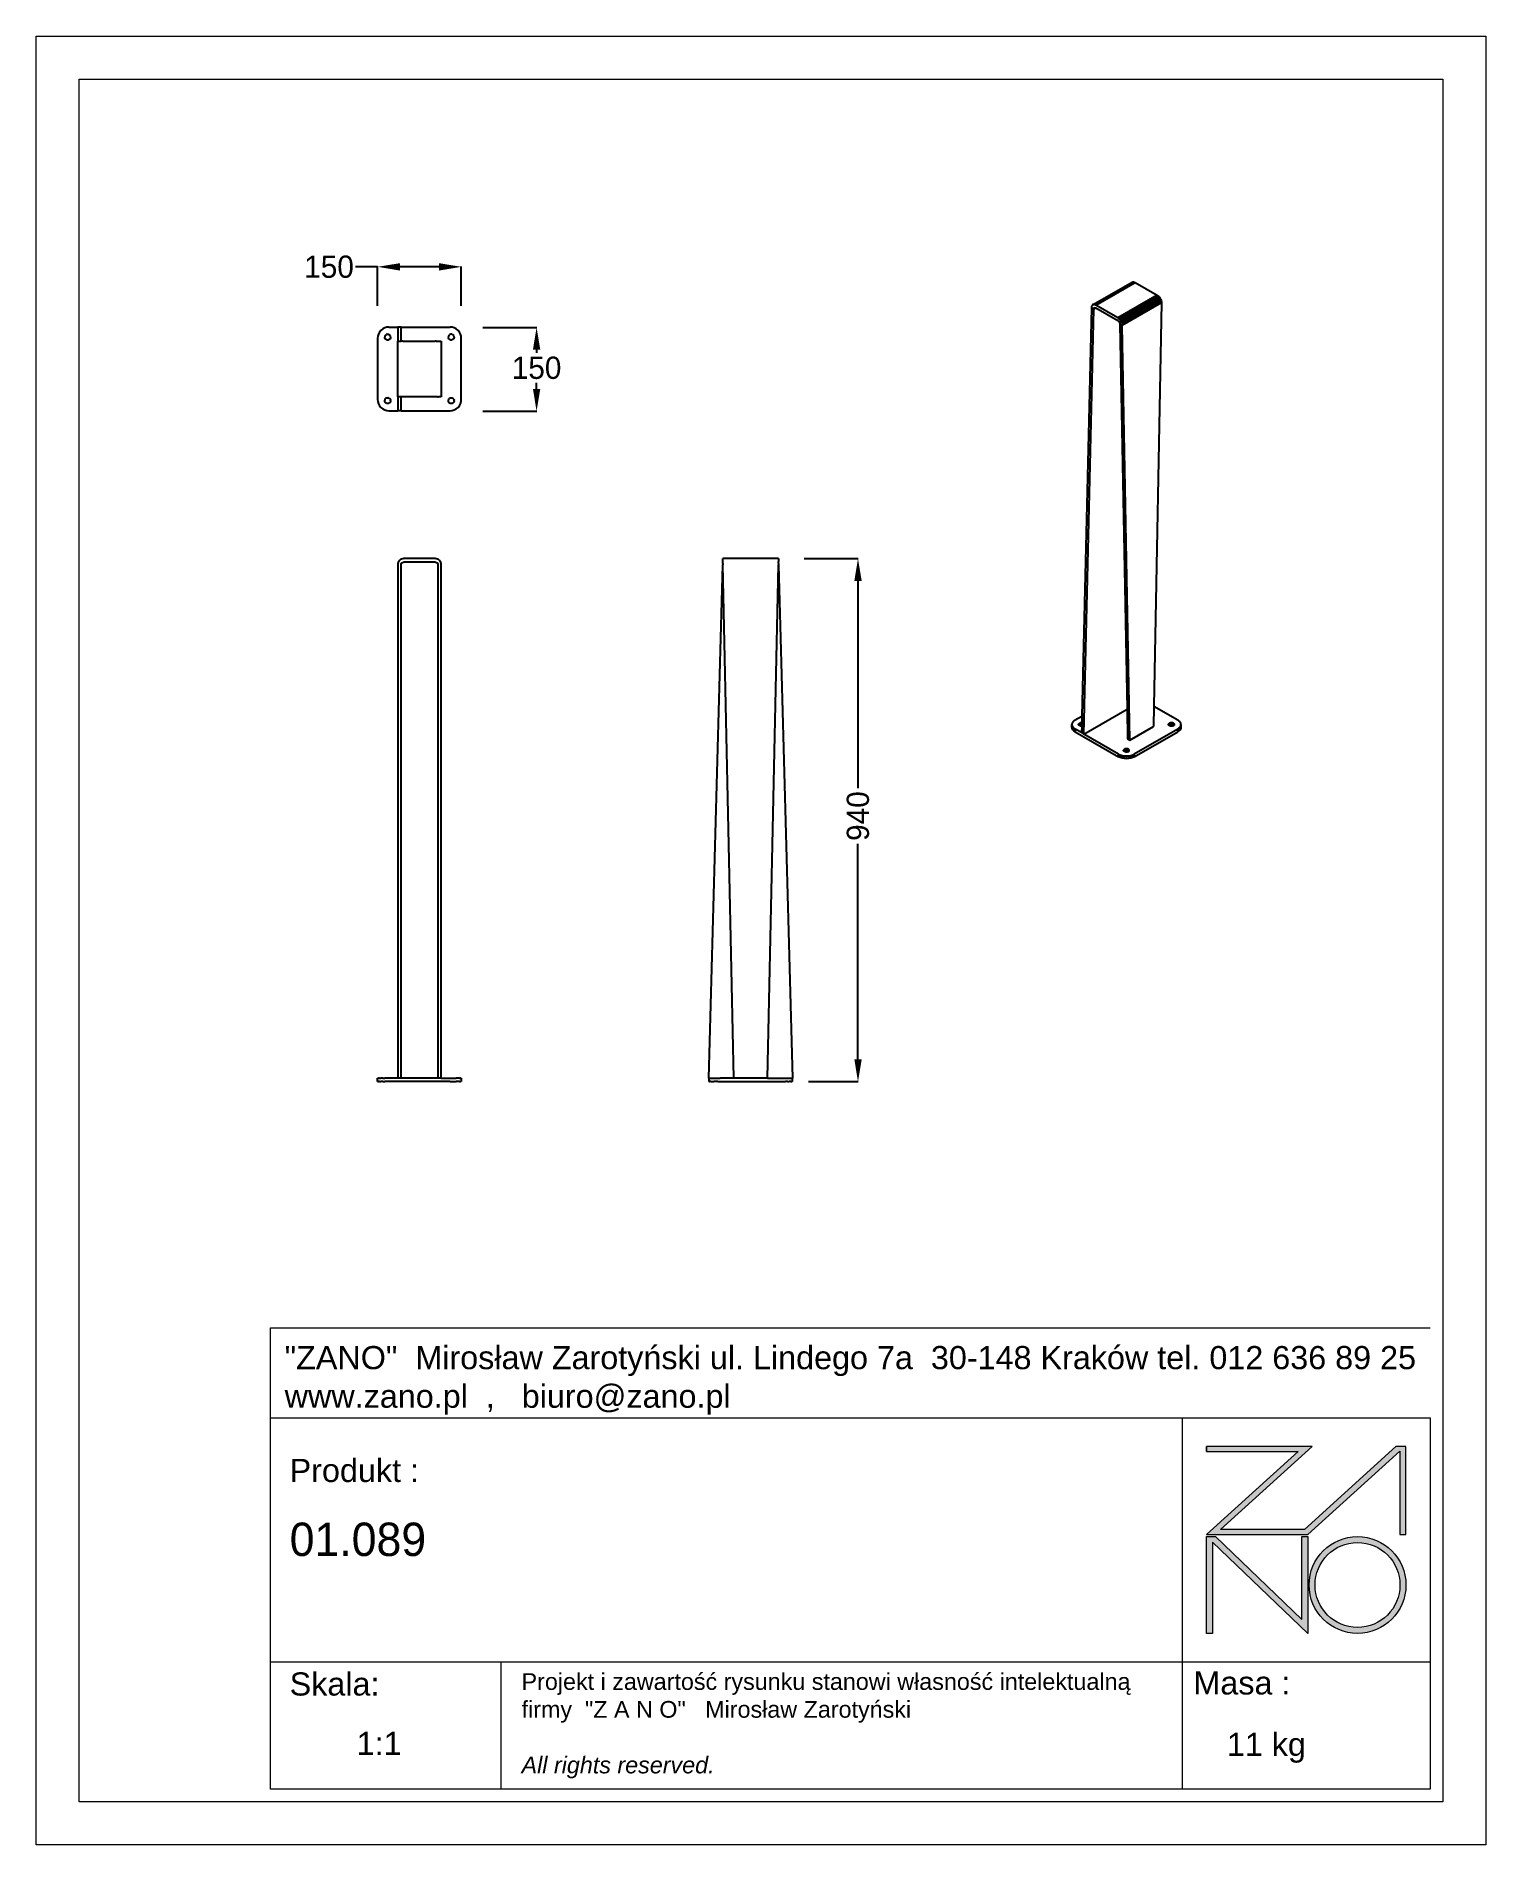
# Model space of a CAD drawing. Header units: millimetres. Extents: x 2144 to 4750, y 92 to 3343.
import ezdxf

# ---------------------------------------------------------------- set-up
doc = ezdxf.new("R2010")
doc.units = ezdxf.units.MM
doc.header["$PDSIZE"] = -1
doc.layers.add('DIMS', color=1, linetype='Continuous')
doc.layers.add('tabelka', color=155, linetype='Continuous')
doc.styles.get("Standard").update_dxf_attribs({"font": 'Gothic.ttf'})
doc.dimstyles.new('ISO-25', dxfattribs={"dimtxt": 2.5, "dimasz": 2.5, "dimexe": 1.25, "dimexo": 0.625, "dimtad": 1, "dimtxsty": 'Standard', "dimcen": 2.5, "dimadec": 0, "dimazin": 0, "dimtfac": 1, "dimtmove": 0, "dimatfit": 3, "dimfxl": 1, "dimarcsym": 0})

# ---------------------------------------------------------------- blocks, each defined once
blk = doc.blocks.new('zano')
at = {"layer": 'Defpoints', "lineweight": 5}
for points in [[(6270.2, 3716.2), (6270.2, 3707.4), (6434.8, 3707.4), (6270.2, 3558.4), (6452.4, 3558.4), (6617.9, 3708.2), (6617.9, 3558.4), (6628.6, 3558.4), (6628.6, 3716.2), (6610.7, 3716.2), (6446.1, 3567.2), (6295.4, 3567.2), (6459.9, 3716.2), (6270.2, 3716.2), (6270.2, 3707.4)], [(6270.2, 3554.4), (6286.2, 3554.4), (6441.7, 3405.6), (6441.7, 3554.4), (6452.4, 3554.4), (6452.4, 3380.5), (6281, 3544.6), (6281, 3380.5), (6270.2, 3380.5)]]:
    blk.add_hatch(color=251, dxfattribs=at).paths.add_polyline_path(points)
h = blk.add_hatch(color=251, dxfattribs=at)
h.paths.add_polyline_path([(6454.7, 3467.4, 1), (6628.6, 3467.4, 1)])
h.paths.add_polyline_path([(6617.9, 3467.4, -1), (6465.4, 3467.4, -1)], flags=16)
at = {"layer": 'Defpoints', "color": 251, "lineweight": 5}
blk.add_lwpolyline([(6434.8, 3707.4), (6270.2, 3558.4), (6452.4, 3558.4), (6617.9, 3708.2), (6617.9, 3558.4), (6628.6, 3558.4), (6628.6, 3716.2), (6610.7, 3716.2), (6446.1, 3567.2), (6295.4, 3567.2), (6459.9, 3716.2), (6270.2, 3716.2), (6270.2, 3707.4), (6432.1, 3707.4)], dxfattribs=at)
for points in [[(6270.2, 3716.2), (6270.2, 3707.4), (6434.8, 3707.4), (6270.2, 3558.4), (6452.4, 3558.4), (6617.9, 3708.2), (6617.9, 3558.4), (6628.6, 3558.4), (6628.6, 3716.2), (6610.7, 3716.2), (6446.1, 3567.2), (6295.4, 3567.2), (6459.9, 3716.2), (6270.2, 3716.2), (6270.2, 3707.4)], [(6270.2, 3554.4), (6286.2, 3554.4), (6441.7, 3405.6), (6441.7, 3554.4), (6452.4, 3554.4), (6452.4, 3380.5), (6281, 3544.6), (6281, 3380.5), (6270.2, 3380.5)]]:
    blk.add_lwpolyline(points, close=True, dxfattribs=at)
for radius in [87, 76.3]:
    blk.add_circle((6541.7, 3467.4), radius, dxfattribs=at)
blk = doc.blocks.new('TABELA')
at = {"layer": 'tabelka', "lineweight": 5}
for p, q in [((4587.4, 3929.4), (6672.4, 3929.4)), ((4587.4, 3767.6), (4587.4, 3929.4)), ((4587.4, 3929.4), (6672.4, 3929.4)), ((6226.5, 3767.6), (6226.5, 3329)), ((4587.4, 3329), (6672.4, 3329)), ((5001.6, 3329), (5001.6, 3100.4)), ((6226.5, 3329), (6226.5, 3100.4))]:
    blk.add_line(p, q, dxfattribs=at)
blk.add_lwpolyline([(4587.4, 3767.6), (6672.4, 3767.6), (6672.4, 3100.4), (4587.4, 3100.4)], close=True, dxfattribs=at)
blk.add_blockref('zano', (0, 0))
at = {"layer": 'tabelka', "lineweight": 5, "attachment_point": 1}
for s, insert, char_height, width in [('{\\fArial|b0|i0|c238|p34;"ZANO"  Mirosław Zarotyński ul. Lindego 7a  30-148 Kraków tel. 012 636 89 25\\Pwww.zano.pl  ,   biuro@zano.pl}', (4613, 3896.9), 41.595, 2040.38), ('{\\fArial|b0|i0|c238|p34;Produkt : }', (4622, 3694.1), 41.595, 265.273), ('{\\fCentury Gothic|b0|i0|c238|p34;01.089}', (4622, 3579.5), 60, 849.376), ('{\\fArial|b0|i0|c238|p34;Skala: }', (4622, 3310.3), 41.595, 191.675), ('{\\fArial|b0|i0|c238|p34;Masa :}', (6246.7, 3312.2), 41.595, 200.457), ('{\\fArial|b0|i0|c238|p34;1:1}', (4742.5, 3203.5), 41.595, 42.482), ('{\\fArial|b0|i0|c238|p34;11 kg}', (6306.7, 3201.8), 41.595, 290.547)]:
    blk.add_mtext(s, dxfattribs=dict(at, insert=insert, char_height=char_height, width=width))
at = {"layer": 'tabelka', "color": 1, "lineweight": 5, "insert": (5038.9, 3308.9), "char_height": 30, "width": 1186.12, "attachment_point": 1}
blk.add_mtext('{\\fArial|b0|i0|c0|p34;Projekt i zawartość rysunku stanowi własność intelektualną firmy \\fArial|b0|i0|c238|p34; "Z A N O"   Mirosław Zarotyński\\fArial|b0|i1|c238|p34;\\P\\PAll rights reserved.}', dxfattribs=at)
blk = doc.blocks.new('*D17')
at = {"layer": 'Defpoints', "color": 0, "transparency": 16777216}
for p in [(2908.4, 2928.1), (2758.1, 2857.8), (2908.4, 2857.8)]:
    blk.add_point(p, dxfattribs=at)
at = {"layer": 'DIMS', "color": 0, "lineweight": -2, "transparency": 16777216}
for p, q in [((2758.1, 2928.1), (2718.1, 2928.1)), ((2758.1, 2858.3), (2758.1, 2928.6)), ((2868.4, 2928.1), (2798.1, 2928.1)), ((2908.4, 2858.3), (2908.4, 2928.6))]:
    blk.add_line(p, q, dxfattribs=at)
at = {"layer": 'DIMS', "color": 0, "transparency": 16777216}
for points in [[(2798.1, 2934.7), (2798.1, 2921.4), (2758.1, 2928.1)], [(2868.4, 2934.7), (2868.4, 2921.4), (2908.4, 2928.1)]]:
    blk.add_solid(points, dxfattribs=at)
at = {"layer": 'DIMS', "color": 0, "transparency": 16777216, "insert": (2670.7, 2928.1), "char_height": 40, "attachment_point": 5}
blk.add_mtext('150', dxfattribs=at)
blk = doc.blocks.new('*D18')
at = {"layer": 'Defpoints', "color": 0, "transparency": 16777216}
for p in [(2946.8, 2819.1), (2946.8, 2668.8), (3043.8, 2668.8)]:
    blk.add_point(p, dxfattribs=at)
at = {"layer": 'DIMS', "color": 0, "lineweight": -2, "transparency": 16777216}
for p, q in [((2947.3, 2819.1), (3044.3, 2819.1)), ((3043.8, 2779.1), (3043.8, 2773.4)), ((3043.8, 2708.8), (3043.8, 2719.4)), ((2947.3, 2668.8), (3044.3, 2668.8))]:
    blk.add_line(p, q, dxfattribs=at)
at = {"layer": 'DIMS', "color": 0, "transparency": 16777216}
for points in [[(3037.2, 2779.1), (3050.5, 2779.1), (3043.8, 2819.1)], [(3037.2, 2708.8), (3050.5, 2708.8), (3043.8, 2668.8)]]:
    blk.add_solid(points, dxfattribs=at)
at = {"layer": 'DIMS', "color": 0, "transparency": 16777216, "insert": (3043.8, 2746.4), "char_height": 40, "attachment_point": 5}
blk.add_mtext('150', dxfattribs=at)
blk = doc.blocks.new('*D19')
at = {"layer": 'Defpoints', "color": 0, "transparency": 16777216}
for p in [(3524.6, 2403.6), (3531.9, 1463.6), (3621.6, 1463.6)]:
    blk.add_point(p, dxfattribs=at)
at = {"layer": 'DIMS', "color": 0, "lineweight": -2, "transparency": 16777216}
for p, q in [((3525.1, 2403.6), (3622.1, 2403.6)), ((3621.6, 2363.6), (3621.6, 1990.9)), ((3621.6, 1503.6), (3621.6, 1890.9)), ((3532.4, 1463.6), (3622.1, 1463.6))]:
    blk.add_line(p, q, dxfattribs=at)
at = {"layer": 'DIMS', "color": 0, "transparency": 16777216}
for points in [[(3615, 2363.6), (3628.3, 2363.6), (3621.6, 2403.6)], [(3615, 1503.6), (3628.3, 1503.6), (3621.6, 1463.6)]]:
    blk.add_solid(points, dxfattribs=at)
at = {"layer": 'DIMS', "color": 0, "transparency": 16777216, "insert": (3621.6, 1940.9), "char_height": 40, "attachment_point": 5, "rotation": 90}
blk.add_mtext('940', dxfattribs=at)

msp = doc.modelspace()

# ---------------------------------------------------------------- linework, layer by layer
for p, q in [((4043.4, 2859.7), (4114.2, 2900.6)), ((4044.6, 2860.2), (4115.5, 2901.1)), ((4046, 2860.2), (4116.9, 2901.1)), ((4047.5, 2859.9), (4118.3, 2900.8)), ((4048.9, 2859.2), (4119.8, 2900.1)), ((4114.2, 2900.6), (4115.5, 2901.1)), ((4115.5, 2901.1), (4116.9, 2901.1)), ((4116.9, 2901.1), (4118.3, 2900.8)), ((4118.3, 2900.8), (4119.8, 2900.1)), ((4119.8, 2900.1), (4159.4, 2877.2)), ((4159.4, 2877.2), (4088.6, 2836.3)), ((4160.9, 2876.2), (4090, 2835.3)), ((4162.3, 2874.9), (4091.4, 2834)), ((4163.7, 2873.3), (4092.8, 2832.3)), ((4164.9, 2871.4), (4094.1, 2830.5)), ((4166, 2869.3), (4095.1, 2828.4)), ((4166.7, 2867.3), (4095.8, 2826.4)), ((4167.1, 2865.4), (4096.2, 2824.5)), ((4167.2, 2863.7), (4096.4, 2822.8)), ((4167.2, 2863.7), (4153.7, 2138.3)), ((4159.4, 2877.2), (4160.9, 2876.2)), ((4160.9, 2876.2), (4162.3, 2874.9)), ((4162.3, 2874.9), (4163.7, 2873.3)), ((4163.7, 2873.3), (4164.9, 2871.4)), ((4164.9, 2871.4), (4166, 2869.3)), ((4166, 2869.3), (4166.7, 2867.3)), ((4166.7, 2867.3), (4167.1, 2865.4)), ((4167.1, 2865.4), (4167.2, 2863.7)), ((4041.1, 2854.7), (4024.1, 2120.7)), ((4027.6, 2088.4), (4045.3, 2852.2)), ((4041.2, 2856.2), (4041.1, 2854.7)), ((4045.3, 2852.2), (4041.1, 2854.7)), ((4041.6, 2857.7), (4041.2, 2856.2)), ((4042.4, 2858.9), (4041.6, 2857.7)), ((4043.4, 2859.7), (4042.4, 2858.9)), ((4044.6, 2860.2), (4043.4, 2859.7)), ((4046, 2860.2), (4044.6, 2860.2)), ((4048.9, 2854.3), (4045.3, 2852.2)), ((4045.3, 2852.2), (4045.4, 2852.9)), ((4048.2, 2854.6), (4045.4, 2852.9)), ((4045.4, 2852.9), (4045.6, 2853.6)), ((4047.6, 2854.7), (4045.6, 2853.6)), ((4045.6, 2853.6), (4045.9, 2854.1)), ((4047, 2854.7), (4045.9, 2854.1)), ((4045.9, 2854.1), (4046.4, 2854.5)), ((4047.5, 2859.9), (4046, 2860.2)), ((4046.4, 2854.5), (4047, 2854.7)), ((4047, 2854.7), (4047.6, 2854.7)), ((4048.9, 2859.2), (4047.5, 2859.9)), ((4047.6, 2854.7), (4048.2, 2854.6)), ((4048.2, 2854.6), (4048.9, 2854.3)), ((4088.6, 2836.3), (4048.9, 2859.2)), ((4048.9, 2854.3), (4088.6, 2831.4)), ((4090, 2835.3), (4088.6, 2836.3)), ((4088.6, 2831.4), (4089.2, 2830.9)), ((4089.2, 2830.9), (4089.9, 2830.3)), ((4089.9, 2830.3), (4090.5, 2829.6)), ((4091.4, 2834), (4090, 2835.3)), ((4090.5, 2829.6), (4091.1, 2828.7)), ((4091.1, 2828.7), (4091.5, 2827.8)), ((4092.8, 2832.3), (4091.4, 2834)), ((4094.1, 2830.5), (4092.8, 2832.3)), ((4095.1, 2828.4), (4094.1, 2830.5)), ((4095.8, 2826.4), (4095.1, 2828.4)), ((2758.4, 2803.4), (2758.1, 2799.7)), ((2758.1, 2799.7), (2758.1, 2689.5)), ((2759.5, 2807.1), (2758.4, 2803.4)), ((2761.4, 2810.7), (2759.5, 2807.1)), ((2764, 2813.9), (2761.4, 2810.7)), ((2767.2, 2816.5), (2764, 2813.9)), ((2770.8, 2818.4), (2767.2, 2816.5)), ((2774.5, 2819.4), (2770.8, 2818.4)), ((2771, 2802.7), (2770.9, 2801.7)), ((2771, 2800.8), (2770.9, 2801.7)), ((2771.3, 2803.7), (2771, 2802.7)), ((2771.3, 2799.8), (2771, 2800.8)), ((2771.7, 2804.6), (2771.3, 2803.7)), ((2771.7, 2798.9), (2771.3, 2799.8)), ((2771.7, 2804.6), (2772.4, 2805.5)), ((2772.4, 2798), (2771.7, 2798.9)), ((2772.4, 2805.5), (2773.3, 2806.1)), ((2773.3, 2797.3), (2772.4, 2798)), ((2773.3, 2806.1), (2774.2, 2806.6)), ((2774.2, 2796.8), (2773.3, 2797.3)), ((2775.2, 2806.9), (2774.2, 2806.6)), ((2775.2, 2796.6), (2774.2, 2796.8)), ((2778.1, 2819.8), (2774.5, 2819.4)), ((2775.2, 2806.9), (2776.1, 2807)), ((2776.1, 2796.5), (2775.2, 2796.6)), ((2777.1, 2806.9), (2776.1, 2807)), ((2777.1, 2796.6), (2776.1, 2796.5)), ((2777.1, 2806.9), (2778.1, 2806.6)), ((2778.1, 2796.8), (2777.1, 2796.6)), ((2778.1, 2819.8), (2794.2, 2819.8)), ((2779, 2806.1), (2778.1, 2806.6)), ((2779, 2797.3), (2778.1, 2796.8)), ((2779.9, 2805.5), (2779, 2806.1)), ((2779.9, 2798), (2779, 2797.3)), ((2780.5, 2804.6), (2779.9, 2805.5)), ((2780.5, 2798.9), (2779.9, 2798)), ((2781, 2803.7), (2780.5, 2804.6)), ((2781, 2799.8), (2780.5, 2798.9)), ((2781.3, 2802.7), (2781, 2803.7)), ((2781.3, 2800.8), (2781, 2799.8)), ((2781.4, 2801.7), (2781.3, 2802.7)), ((2781.4, 2801.7), (2781.3, 2800.8)), ((2794.2, 2819.8), (2794.2, 2794.7)), ((2800.2, 2819.8), (2794.2, 2819.8)), ((2800.2, 2794.7), (2800.2, 2819.8)), ((2800.2, 2819.8), (2888.4, 2819.8)), ((2885.2, 2802.7), (2885.1, 2801.7)), ((2885.2, 2800.8), (2885.1, 2801.7)), ((2885.5, 2803.7), (2885.2, 2802.7)), ((2885.5, 2799.8), (2885.2, 2800.8)), ((2886, 2804.6), (2885.5, 2803.7)), ((2886, 2798.9), (2885.5, 2799.8)), ((2886, 2804.6), (2886.7, 2805.5)), ((2886.7, 2798), (2886, 2798.9)), ((2886.7, 2805.5), (2887.5, 2806.1)), ((2887.5, 2797.3), (2886.7, 2798)), ((2888.4, 2806.6), (2887.5, 2806.1)), ((2888.4, 2796.8), (2887.5, 2797.3)), ((2892, 2819.4), (2888.4, 2819.8)), ((2889.4, 2806.9), (2888.4, 2806.6)), ((2889.4, 2796.6), (2888.4, 2796.8)), ((2890.4, 2807), (2889.4, 2806.9)), ((2890.4, 2796.5), (2889.4, 2796.6)), ((2891.3, 2806.9), (2890.4, 2807)), ((2891.3, 2796.6), (2890.4, 2796.5)), ((2891.3, 2806.9), (2892.3, 2806.6)), ((2892.3, 2796.8), (2891.3, 2796.6)), ((2895.8, 2818.4), (2892, 2819.4)), ((2893.3, 2806.1), (2892.3, 2806.6)), ((2893.3, 2797.3), (2892.3, 2796.8)), ((2894.1, 2805.5), (2893.3, 2806.1)), ((2894.1, 2798), (2893.3, 2797.3)), ((2894.8, 2804.6), (2894.1, 2805.5)), ((2894.8, 2798.9), (2894.1, 2798)), ((2895.3, 2803.7), (2894.8, 2804.6)), ((2895.3, 2799.8), (2894.8, 2798.9)), ((2895.6, 2802.7), (2895.3, 2803.7)), ((2895.6, 2800.8), (2895.3, 2799.8)), ((2895.6, 2801.7), (2895.6, 2802.7)), ((2895.6, 2801.7), (2895.6, 2800.8)), ((2899.3, 2816.5), (2895.8, 2818.4)), ((2902.6, 2813.9), (2899.3, 2816.5)), ((2905.2, 2810.7), (2902.6, 2813.9)), ((2907, 2807.1), (2905.2, 2810.7)), ((2908.1, 2803.4), (2907, 2807.1)), ((2908.4, 2799.7), (2908.1, 2803.4)), ((2908.4, 2689.5), (2908.4, 2799.7)), ((4091.5, 2827.8), (4091.9, 2826.9)), ((4091.9, 2826.9), (4092.1, 2826)), ((4092.1, 2826), (4092.1, 2825.2)), ((4096.4, 2822.8), (4092.1, 2825.2)), ((4092.1, 2825.2), (4105.3, 2133.2)), ((4096.2, 2824.5), (4095.8, 2826.4)), ((4096.4, 2822.8), (4096.2, 2824.5)), ((4110.5, 2077.4), (4096.4, 2822.8)), ((2794.2, 2794.7), (2794.4, 2794.7)), ((2794.2, 2694.5), (2794.2, 2794.7)), ((2794.4, 2794.7), (2795, 2794.7)), ((2795, 2794.7), (2796, 2794.7)), ((2796, 2794.7), (2797.4, 2794.7)), ((2797.4, 2794.7), (2799.2, 2794.7)), ((2799.2, 2794.7), (2800.2, 2794.7)), ((2801.1, 2794.7), (2800.2, 2794.7)), ((2803.2, 2794.7), (2801.1, 2794.7)), ((2803.2, 2794.7), (2805.2, 2794.7)), ((2805.2, 2794.7), (2861.3, 2794.7)), ((2863.3, 2794.7), (2861.3, 2794.7)), ((2863.3, 2794.7), (2865.4, 2794.7)), ((2865.4, 2794.7), (2867.4, 2794.7)), ((2867.4, 2794.7), (2869.1, 2794.7)), ((2869.1, 2794.7), (2870.6, 2794.7)), ((2870.6, 2794.7), (2871.6, 2794.7)), ((2871.6, 2794.7), (2872.2, 2794.7)), ((2872.2, 2794.7), (2872.3, 2794.7)), ((2872.3, 2794.7), (2872.3, 2694.5)), ((2758.1, 2689.5), (2758.4, 2685.8)), ((2758.4, 2685.8), (2759.5, 2682.1)), ((2759.5, 2682.1), (2761.4, 2678.5)), ((2761.4, 2678.5), (2764, 2675.3)), ((2764, 2675.3), (2767.2, 2672.7)), ((2767.2, 2672.7), (2770.8, 2670.9)), ((2770.8, 2670.9), (2774.5, 2669.8)), ((2770.9, 2687.5), (2771, 2688.4)), ((2771, 2686.5), (2770.9, 2687.5)), ((2771.3, 2689.4), (2771, 2688.4)), ((2771.3, 2685.6), (2771, 2686.5)), ((2771.3, 2689.4), (2771.7, 2690.4)), ((2771.7, 2684.6), (2771.3, 2685.6)), ((2771.7, 2690.4), (2772.4, 2691.2)), ((2772.4, 2683.8), (2771.7, 2684.6)), ((2773.3, 2691.9), (2772.4, 2691.2)), ((2773.3, 2683.1), (2772.4, 2683.8)), ((2774.2, 2692.4), (2773.3, 2691.9)), ((2774.2, 2682.6), (2773.3, 2683.1)), ((2774.2, 2692.4), (2775.2, 2692.7)), ((2775.2, 2682.3), (2774.2, 2682.6)), ((2774.5, 2669.8), (2778.1, 2669.5)), ((2775.2, 2692.7), (2776.1, 2692.8)), ((2776.1, 2682.2), (2775.2, 2682.3)), ((2777.1, 2692.7), (2776.1, 2692.8)), ((2777.1, 2682.3), (2776.1, 2682.2)), ((2777.1, 2692.7), (2778.1, 2692.4)), ((2778.1, 2682.6), (2777.1, 2682.3)), ((2778.1, 2692.4), (2779, 2691.9)), ((2779, 2683.1), (2778.1, 2682.6)), ((2778.1, 2669.5), (2794.2, 2669.5)), ((2779, 2691.9), (2779.9, 2691.2)), ((2779.9, 2683.8), (2779, 2683.1)), ((2779.9, 2691.2), (2780.5, 2690.4)), ((2780.5, 2684.6), (2779.9, 2683.8)), ((2780.5, 2690.4), (2781, 2689.4)), ((2781, 2685.6), (2780.5, 2684.6)), ((2781, 2689.4), (2781.3, 2688.4)), ((2781.3, 2686.5), (2781, 2685.6)), ((2781.4, 2687.5), (2781.3, 2688.4)), ((2781.4, 2687.5), (2781.3, 2686.5)), ((2794.4, 2694.5), (2794.2, 2694.5)), ((2794.2, 2694.5), (2794.2, 2669.5)), ((2800.2, 2669.5), (2794.2, 2669.5)), ((2795, 2694.5), (2794.4, 2694.5)), ((2796, 2694.5), (2795, 2694.5)), ((2797.4, 2694.5), (2796, 2694.5)), ((2799.2, 2694.5), (2797.4, 2694.5)), ((2800.2, 2694.5), (2799.2, 2694.5)), ((2800.2, 2669.5), (2800.2, 2694.5)), ((2801.1, 2694.5), (2800.2, 2694.5)), ((2800.2, 2669.5), (2888.4, 2669.5)), ((2803.2, 2694.5), (2801.1, 2694.5)), ((2805.2, 2694.5), (2803.2, 2694.5)), ((2861.3, 2694.5), (2805.2, 2694.5)), ((2863.3, 2694.5), (2861.3, 2694.5)), ((2865.4, 2694.5), (2863.3, 2694.5)), ((2865.4, 2694.5), (2867.4, 2694.5)), ((2869.1, 2694.5), (2867.4, 2694.5)), ((2870.6, 2694.5), (2869.1, 2694.5)), ((2871.6, 2694.5), (2870.6, 2694.5)), ((2872.2, 2694.5), (2871.6, 2694.5)), ((2872.3, 2694.5), (2872.2, 2694.5)), ((2885.1, 2687.5), (2885.2, 2688.4)), ((2885.2, 2686.5), (2885.1, 2687.5)), ((2885.5, 2689.4), (2885.2, 2688.4)), ((2885.5, 2685.6), (2885.2, 2686.5)), ((2885.5, 2689.4), (2886, 2690.4)), ((2886, 2684.6), (2885.5, 2685.6)), ((2886, 2690.4), (2886.7, 2691.2)), ((2886.7, 2683.8), (2886, 2684.6)), ((2887.5, 2691.9), (2886.7, 2691.2)), ((2887.5, 2683.1), (2886.7, 2683.8)), ((2887.5, 2691.9), (2888.4, 2692.4)), ((2888.4, 2682.6), (2887.5, 2683.1)), ((2888.4, 2692.4), (2889.4, 2692.7)), ((2889.4, 2682.3), (2888.4, 2682.6)), ((2888.4, 2669.5), (2892, 2669.8)), ((2889.4, 2692.7), (2890.4, 2692.8)), ((2890.4, 2682.2), (2889.4, 2682.3)), ((2890.4, 2692.8), (2891.3, 2692.7)), ((2891.3, 2682.3), (2890.4, 2682.2)), ((2891.3, 2692.7), (2892.3, 2692.4)), ((2892.3, 2682.6), (2891.3, 2682.3)), ((2892, 2669.8), (2895.8, 2670.9)), ((2892.3, 2692.4), (2893.3, 2691.9)), ((2893.3, 2683.1), (2892.3, 2682.6)), ((2893.3, 2691.9), (2894.1, 2691.2)), ((2894.1, 2683.8), (2893.3, 2683.1)), ((2894.8, 2690.4), (2894.1, 2691.2)), ((2894.8, 2684.6), (2894.1, 2683.8)), ((2894.8, 2690.4), (2895.3, 2689.4)), ((2895.3, 2685.6), (2894.8, 2684.6)), ((2895.3, 2689.4), (2895.6, 2688.4)), ((2895.6, 2686.5), (2895.3, 2685.6)), ((2895.6, 2687.5), (2895.6, 2688.4)), ((2895.6, 2687.5), (2895.6, 2686.5)), ((2895.8, 2670.9), (2899.3, 2672.7)), ((2899.3, 2672.7), (2902.6, 2675.3)), ((2902.6, 2675.3), (2905.2, 2678.5)), ((2905.2, 2678.5), (2907, 2682.1)), ((2907, 2682.1), (2908.1, 2685.8)), ((2908.1, 2685.8), (2908.4, 2689.5)), ((2794.4, 2394.6), (2794.2, 2392.6)), ((2794.2, 2392.6), (2794.2, 1469.6)), ((2795, 2396.7), (2794.4, 2394.6)), ((2796, 2398.6), (2795, 2396.7)), ((2797.4, 2400.4), (2796, 2398.6)), ((2799.2, 2401.8), (2797.4, 2400.4)), ((2801.1, 2402.9), (2799.2, 2401.8)), ((2800.2, 2392.6), (2800.3, 2393.5)), ((2800.2, 1469.6), (2800.2, 2392.6)), ((2800.3, 2393.5), (2800.5, 2394.5)), ((2800.5, 2394.5), (2801, 2395.4)), ((2801, 2395.4), (2801.7, 2396.2)), ((2803.2, 2403.5), (2801.1, 2402.9)), ((2801.7, 2396.2), (2802.5, 2396.8)), ((2802.5, 2396.8), (2803.4, 2397.3)), ((2805.2, 2403.6), (2803.2, 2403.5)), ((2803.4, 2397.3), (2804.3, 2397.5)), ((2804.3, 2397.5), (2805.2, 2397.6)), ((2861.3, 2403.6), (2805.2, 2403.6)), ((2805.2, 2397.6), (2861.3, 2397.6)), ((2863.3, 2403.5), (2861.3, 2403.6)), ((2861.3, 2397.6), (2862.2, 2397.5)), ((2862.2, 2397.5), (2863.2, 2397.3)), ((2863.2, 2397.3), (2864.1, 2396.8)), ((2865.4, 2402.9), (2863.3, 2403.5)), ((2864.1, 2396.8), (2864.9, 2396.2)), ((2864.9, 2396.2), (2865.5, 2395.4)), ((2867.4, 2401.8), (2865.4, 2402.9)), ((2865.5, 2395.4), (2866, 2394.5)), ((2866, 2394.5), (2866.3, 2393.5)), ((2866.3, 2393.5), (2866.3, 2392.6)), ((2866.3, 2392.6), (2866.3, 1469.6)), ((2869.1, 2400.4), (2867.4, 2401.8)), ((2870.6, 2398.6), (2869.1, 2400.4)), ((2871.6, 2396.7), (2870.6, 2398.6)), ((2872.2, 2394.6), (2871.6, 2396.7)), ((2872.3, 2392.6), (2872.2, 2394.6)), ((2872.3, 1469.6), (2872.3, 2392.6)), ((3353.5, 1469.6), (3378.6, 2392.6)), ((3478.8, 2403.6), (3378.6, 2403.6)), ((3378.6, 2403.5), (3378.6, 2403.6)), ((3378.6, 2402.9), (3378.6, 2403.5)), ((3378.6, 2401.8), (3378.6, 2402.9)), ((3378.6, 2400.4), (3378.6, 2401.8)), ((3378.6, 2398.6), (3378.6, 2400.4)), ((3378.6, 2396.7), (3378.6, 2398.6)), ((3378.6, 2394.6), (3378.6, 2396.7)), ((3378.6, 2394.6), (3378.6, 2392.6)), ((3398.6, 1469.6), (3378.6, 2392.6)), ((3458.7, 1469.6), (3478.8, 2392.6)), ((3478.8, 2403.6), (3478.8, 2403.5)), ((3478.8, 2403.5), (3478.8, 2402.9)), ((3478.8, 2402.9), (3478.8, 2401.8)), ((3478.8, 2401.8), (3478.8, 2400.4)), ((3478.8, 2400.4), (3478.8, 2398.6)), ((3478.8, 2396.7), (3478.8, 2398.6)), ((3478.8, 2394.6), (3478.8, 2396.7)), ((3478.8, 2394.6), (3478.8, 2392.6)), ((3478.8, 2392.6), (3503.8, 1469.6)), ((4012, 2113.8), (4009.7, 2112.1)), ((4012, 2113.8), (4024.1, 2120.7)), ((4024.1, 2120.7), (4023.8, 2108.6)), ((4027.6, 2088.4), (4105.3, 2133.2)), ((4105.3, 2133.2), (4106.3, 2079.8)), ((4153.7, 2138.3), (4153.1, 2101.9)), ((4153.7, 2138.3), (4196.3, 2113.8)), ((4198.6, 2112.1), (4196.3, 2113.8)), ((4006.6, 2108), (4006.2, 2105.6)), ((4006.2, 2105.6), (4006.6, 2103.2)), ((4006.2, 2100.7), (4006.2, 2105.6)), ((4006.6, 2098.3), (4006.2, 2100.7)), ((4007.8, 2110.2), (4006.6, 2108)), ((4006.6, 2103.2), (4007.8, 2101)), ((4006.6, 2098.3), (4006.6, 2103.2)), ((4007.8, 2096.1), (4006.6, 2098.3)), ((4009.7, 2112.1), (4007.8, 2110.2)), ((4007.8, 2101), (4009.7, 2099)), ((4007.8, 2096.1), (4007.8, 2101)), ((4009.7, 2094.1), (4007.8, 2096.1)), ((4009.7, 2099), (4012, 2097.4)), ((4009.7, 2094.1), (4009.7, 2099)), ((4012, 2092.5), (4009.7, 2094.1)), ((4012, 2097.4), (4012, 2092.5)), ((4023.4, 2090.9), (4012, 2097.4)), ((4012, 2092.5), (4090, 2047.5)), ((4018.1, 2105.6), (4018.2, 2106.2)), ((4018.2, 2105), (4018.1, 2105.6)), ((4018.2, 2106.2), (4018.6, 2106.8)), ((4018.2, 2105), (4018.2, 2106.2)), ((4018.6, 2104.4), (4018.2, 2105)), ((4018.6, 2106.8), (4019, 2107.3)), ((4018.6, 2104.4), (4018.6, 2106.8)), ((4019, 2103.9), (4018.6, 2104.4)), ((4019, 2107.3), (4019.7, 2107.7)), ((4019, 2103.9), (4019, 2107.3)), ((4019.7, 2103.4), (4019, 2103.9)), ((4020.4, 2108.1), (4019.7, 2107.7)), ((4019.7, 2107.7), (4019.7, 2103.4)), ((4020.3, 2103.1), (4019.7, 2103.4)), ((4020.3, 2103.1), (4020.4, 2103.2)), ((4020.4, 2103.1), (4020.3, 2103.1)), ((4021.3, 2108.4), (4020.4, 2108.1)), ((4020.4, 2103.2), (4020.4, 2108.1)), ((4020.4, 2103.2), (4021.3, 2103.5)), ((4021.3, 2102.8), (4020.4, 2103.1)), ((4022.3, 2108.6), (4021.3, 2108.4)), ((4021.3, 2103.5), (4021.3, 2108.4)), ((4021.3, 2103.5), (4022.3, 2103.7)), ((4022.3, 2102.6), (4021.3, 2102.8)), ((4022.3, 2103.7), (4022.3, 2108.6)), ((4023.4, 2108.6), (4022.3, 2108.6)), ((4022.3, 2103.7), (4023.4, 2103.7)), ((4023.4, 2102.5), (4022.3, 2102.6)), ((4023.4, 2103.7), (4023.4, 2108.6)), ((4023.8, 2108.6), (4023.4, 2108.6)), ((4023.4, 2103.7), (4023.7, 2103.7)), ((4023.7, 2102.6), (4023.4, 2102.5)), ((4023.7, 2102.6), (4023.4, 2090.9)), ((4023.4, 2090.9), (4027.6, 2088.4)), ((4023.8, 2108.6), (4023.7, 2103.7)), ((4023.7, 2103.7), (4023.7, 2102.6)), ((4090, 2052.4), (4027.6, 2088.4)), ((4110.5, 2077.4), (4153.1, 2101.9)), ((4196.3, 2097.4), (4118.3, 2052.4)), ((4118.3, 2047.5), (4196.3, 2092.5)), ((4179.7, 2105.6), (4179.8, 2106.2)), ((4179.8, 2105), (4179.7, 2105.6)), ((4179.8, 2106.2), (4180.1, 2106.8)), ((4179.8, 2105), (4179.8, 2106.2)), ((4180.1, 2104.4), (4179.8, 2105)), ((4180.1, 2106.8), (4180.6, 2107.3)), ((4180.1, 2104.4), (4180.1, 2106.8)), ((4180.6, 2103.9), (4180.1, 2104.4)), ((4180.6, 2107.3), (4181.2, 2107.7)), ((4180.6, 2103.9), (4180.6, 2107.3)), ((4181.2, 2103.4), (4180.6, 2103.9)), ((4182, 2108.1), (4181.2, 2107.7)), ((4181.2, 2107.7), (4181.2, 2103.4)), ((4181.9, 2103.1), (4181.2, 2103.4)), ((4181.9, 2103.1), (4182, 2103.2)), ((4182, 2103.1), (4181.9, 2103.1)), ((4182.9, 2108.4), (4182, 2108.1)), ((4182, 2103.2), (4182, 2108.1)), ((4182, 2103.2), (4182.9, 2103.5)), ((4182.9, 2102.8), (4182, 2103.1)), ((4183.9, 2108.6), (4182.9, 2108.4)), ((4182.9, 2103.5), (4182.9, 2108.4)), ((4182.9, 2103.5), (4183.9, 2103.7)), ((4183.9, 2102.6), (4182.9, 2102.8)), ((4183.9, 2108.6), (4183.9, 2103.7)), ((4184.9, 2108.6), (4183.9, 2108.6)), ((4183.9, 2103.7), (4184.9, 2103.7)), ((4184.9, 2102.5), (4183.9, 2102.6)), ((4184.9, 2108.6), (4184.9, 2103.7)), ((4186, 2108.6), (4184.9, 2108.6)), ((4184.9, 2103.7), (4186, 2103.7)), ((4186, 2102.6), (4184.9, 2102.5)), ((4187, 2108.4), (4186, 2108.6)), ((4186, 2108.6), (4186, 2103.7)), ((4186, 2103.7), (4187, 2103.5)), ((4187, 2102.8), (4186, 2102.6)), ((4187.9, 2108.1), (4187, 2108.4)), ((4187, 2108.4), (4187, 2103.5)), ((4187, 2103.5), (4187.9, 2103.2)), ((4187.9, 2103.1), (4187, 2102.8)), ((4188.7, 2107.7), (4187.9, 2108.1)), ((4187.9, 2108.1), (4187.9, 2103.2)), ((4187.9, 2103.2), (4188, 2103.1)), ((4188, 2103.1), (4187.9, 2103.1)), ((4188.7, 2103.4), (4188, 2103.1)), ((4189.3, 2107.3), (4188.7, 2107.7)), ((4188.7, 2107.7), (4188.7, 2103.4)), ((4188.7, 2103.4), (4189.3, 2103.9)), ((4189.3, 2107.3), (4189.3, 2103.9)), ((4189.8, 2106.8), (4189.3, 2107.3)), ((4189.3, 2103.9), (4189.8, 2104.4)), ((4190.1, 2106.2), (4189.8, 2106.8)), ((4189.8, 2106.8), (4189.8, 2104.4)), ((4189.8, 2104.4), (4190.1, 2105)), ((4190.2, 2105.6), (4190.1, 2106.2)), ((4190.1, 2106.2), (4190.1, 2105)), ((4190.1, 2105), (4190.2, 2105.6)), ((4196.3, 2097.4), (4198.6, 2099)), ((4196.3, 2092.5), (4196.3, 2097.4)), ((4198.6, 2094.1), (4196.3, 2092.5)), ((4200.5, 2110.2), (4198.6, 2112.1)), ((4198.6, 2099), (4200.5, 2101)), ((4198.6, 2099), (4198.6, 2094.1)), ((4200.5, 2096.1), (4198.6, 2094.1)), ((4201.7, 2108), (4200.5, 2110.2)), ((4200.5, 2101), (4201.7, 2103.2)), ((4200.5, 2101), (4200.5, 2096.1)), ((4201.7, 2098.3), (4200.5, 2096.1)), ((4202.2, 2105.6), (4201.7, 2108)), ((4201.7, 2103.2), (4202.2, 2105.6)), ((4201.7, 2103.2), (4201.7, 2098.3)), ((4202.2, 2100.7), (4201.7, 2098.3)), ((4202.2, 2105.6), (4202.2, 2100.7)), ((4090, 2047.5), (4090, 2052.4)), ((4090, 2052.4), (4092.8, 2051)), ((4092.8, 2051), (4096.2, 2050)), ((4092.8, 2046.1), (4092.8, 2051)), ((4096.2, 2050), (4100.1, 2049.3)), ((4096.2, 2045.1), (4096.2, 2050)), ((4098.9, 2058.9), (4099, 2059.6)), ((4099, 2058.3), (4098.9, 2058.9)), ((4099, 2059.6), (4099.3, 2060.2)), ((4099, 2058.3), (4099, 2059.6)), ((4099.3, 2057.7), (4099, 2058.3)), ((4099.3, 2060.2), (4099.8, 2060.7)), ((4099.3, 2057.7), (4099.3, 2060.2)), ((4099.8, 2057.2), (4099.3, 2057.7)), ((4099.8, 2060.7), (4100.4, 2061.1)), ((4099.8, 2057.2), (4099.8, 2060.7)), ((4100.4, 2056.8), (4099.8, 2057.2)), ((4100.1, 2049.3), (4104.2, 2049)), ((4100.1, 2044.3), (4100.1, 2049.3)), ((4101.2, 2061.5), (4100.4, 2061.1)), ((4100.4, 2061.1), (4100.4, 2056.8)), ((4101.1, 2056.5), (4100.4, 2056.8)), ((4101.1, 2056.5), (4101.2, 2056.5)), ((4101.2, 2056.4), (4101.1, 2056.5)), ((4102.1, 2061.7), (4101.2, 2061.5)), ((4101.2, 2056.5), (4101.2, 2061.5)), ((4101.2, 2056.5), (4102.1, 2056.8)), ((4102.1, 2056.2), (4101.2, 2056.4)), ((4103.1, 2061.9), (4102.1, 2061.7)), ((4102.1, 2056.8), (4102.1, 2061.7)), ((4102.1, 2056.8), (4103.1, 2057)), ((4103.1, 2056), (4102.1, 2056.2)), ((4104.2, 2062), (4103.1, 2061.9)), ((4103.1, 2057), (4103.1, 2061.9)), ((4103.1, 2057), (4104.2, 2057.1)), ((4104.2, 2055.9), (4103.1, 2056)), ((4104.2, 2057.1), (4104.2, 2062)), ((4105.2, 2061.9), (4104.2, 2062)), ((4104.2, 2057.1), (4105.2, 2057)), ((4105.2, 2056), (4104.2, 2055.9)), ((4104.2, 2049), (4108.3, 2049.3)), ((4104.2, 2044.1), (4104.2, 2049)), ((4105.2, 2057), (4105.2, 2061.9)), ((4106.3, 2061.7), (4105.2, 2061.9)), ((4105.2, 2057), (4106.3, 2056.8)), ((4106.3, 2056.2), (4105.2, 2056)), ((4106.3, 2079.8), (4110.5, 2077.4)), ((4106.3, 2056.8), (4106.3, 2061.7)), ((4107.1, 2061.5), (4106.3, 2061.7)), ((4106.3, 2056.8), (4107.1, 2056.5)), ((4107.1, 2056.4), (4106.3, 2056.2)), ((4107.1, 2056.5), (4107.1, 2061.5)), ((4107.9, 2061.1), (4107.1, 2061.5)), ((4107.1, 2056.5), (4107.2, 2056.5)), ((4107.2, 2056.5), (4107.1, 2056.4)), ((4107.9, 2056.8), (4107.2, 2056.5)), ((4107.9, 2056.8), (4107.9, 2061.1)), ((4108.5, 2060.7), (4107.9, 2061.1)), ((4107.9, 2056.8), (4108.5, 2057.2)), ((4108.3, 2049.3), (4112.1, 2050)), ((4108.3, 2044.3), (4108.3, 2049.3)), ((4108.5, 2057.2), (4108.5, 2060.7)), ((4109, 2060.2), (4108.5, 2060.7)), ((4108.5, 2057.2), (4109, 2057.7)), ((4109, 2057.7), (4109, 2060.2)), ((4109.3, 2059.6), (4109, 2060.2)), ((4109, 2057.7), (4109.3, 2058.3)), ((4109.3, 2058.3), (4109.3, 2059.6)), ((4109.4, 2058.9), (4109.3, 2059.6)), ((4109.3, 2058.3), (4109.4, 2058.9)), ((4112.1, 2050), (4115.5, 2051)), ((4112.1, 2045.1), (4112.1, 2050)), ((4115.5, 2051), (4118.3, 2052.4)), ((4115.5, 2046.1), (4115.5, 2051)), ((4118.3, 2052.4), (4118.3, 2047.5)), ((4092.8, 2046.1), (4090, 2047.5)), ((4096.2, 2045.1), (4092.8, 2046.1)), ((4100.1, 2044.3), (4096.2, 2045.1)), ((4104.2, 2044.1), (4100.1, 2044.3)), ((4108.3, 2044.3), (4104.2, 2044.1)), ((4112.1, 2045.1), (4108.3, 2044.3)), ((4115.5, 2046.1), (4112.1, 2045.1)), ((4118.3, 2047.5), (4115.5, 2046.1)), ((2758.1, 1463.6), (2758.1, 1469.6)), ((2758.1, 1469.6), (2758.4, 1469.6)), ((2758.1, 1463.6), (2758.4, 1463.6)), ((2758.4, 1469.6), (2759.5, 1469.6)), ((2758.4, 1463.6), (2759.5, 1463.6)), ((2761.4, 1469.6), (2759.5, 1469.6)), ((2761.4, 1463.6), (2759.5, 1463.6)), ((2761.4, 1469.6), (2764, 1469.6)), ((2761.4, 1463.6), (2764, 1463.6)), ((2767.2, 1469.6), (2764, 1469.6)), ((2767.2, 1463.6), (2764, 1463.6)), ((2767.2, 1469.6), (2770.8, 1469.6)), ((2767.2, 1463.6), (2770.8, 1463.6)), ((2774.5, 1469.6), (2770.8, 1469.6)), ((2774.5, 1463.6), (2770.8, 1463.6)), ((2778.1, 1469.6), (2774.5, 1469.6)), ((2778.1, 1463.6), (2774.5, 1463.6)), ((2794.2, 1469.6), (2778.1, 1469.6)), ((2888.4, 1463.6), (2778.1, 1463.6)), ((2800.2, 1469.6), (2794.2, 1469.6)), ((2866.3, 1469.6), (2800.2, 1469.6)), ((2872.3, 1469.6), (2866.3, 1469.6)), ((2872.3, 1469.6), (2888.4, 1469.6)), ((2888.4, 1469.6), (2892, 1469.6)), ((2888.4, 1463.6), (2892, 1463.6)), ((2892, 1469.6), (2895.8, 1469.6)), ((2892, 1463.6), (2895.8, 1463.6)), ((2895.8, 1469.6), (2899.3, 1469.6)), ((2895.8, 1463.6), (2899.3, 1463.6)), ((2902.6, 1469.6), (2899.3, 1469.6)), ((2902.6, 1463.6), (2899.3, 1463.6)), ((2905.2, 1469.6), (2902.6, 1469.6)), ((2905.2, 1463.6), (2902.6, 1463.6)), ((2905.2, 1469.6), (2907, 1469.6)), ((2905.2, 1463.6), (2907, 1463.6)), ((2908.1, 1469.6), (2907, 1469.6)), ((2908.1, 1463.6), (2907, 1463.6)), ((2908.4, 1469.6), (2908.1, 1469.6)), ((2908.4, 1463.6), (2908.1, 1463.6)), ((2908.4, 1469.6), (2908.4, 1463.6)), ((3353.5, 1469.6), (3353.5, 1463.6)), ((3353.5, 1469.6), (3353.9, 1469.6)), ((3353.5, 1463.6), (3353.9, 1463.6)), ((3353.9, 1469.6), (3354.9, 1469.6)), ((3353.9, 1463.6), (3354.9, 1463.6)), ((3354.9, 1469.6), (3356.8, 1469.6)), ((3356.8, 1463.6), (3354.9, 1463.6)), ((3356.8, 1469.6), (3359.4, 1469.6)), ((3356.8, 1463.6), (3359.4, 1463.6)), ((3359.4, 1469.6), (3362.6, 1469.6)), ((3359.4, 1463.6), (3362.6, 1463.6)), ((3362.6, 1469.6), (3366.2, 1469.6)), ((3366.2, 1463.6), (3362.6, 1463.6)), ((3366.2, 1469.6), (3369.9, 1469.6)), ((3369.9, 1463.6), (3366.2, 1463.6)), ((3369.9, 1469.6), (3373.6, 1469.6)), ((3369.9, 1463.6), (3373.6, 1463.6)), ((3398.6, 1469.6), (3373.6, 1469.6)), ((3373.6, 1463.6), (3483.8, 1463.6)), ((3458.7, 1469.6), (3398.6, 1469.6)), ((3458.7, 1469.6), (3483.8, 1469.6)), ((3483.8, 1469.6), (3487.4, 1469.6)), ((3483.8, 1463.6), (3487.4, 1463.6)), ((3487.4, 1469.6), (3491.2, 1469.6)), ((3487.4, 1463.6), (3491.2, 1463.6)), ((3491.2, 1469.6), (3494.8, 1469.6)), ((3494.8, 1463.6), (3491.2, 1463.6)), ((3494.8, 1469.6), (3498, 1469.6)), ((3494.8, 1463.6), (3498, 1463.6)), ((3498, 1469.6), (3500.6, 1469.6)), ((3500.6, 1463.6), (3498, 1463.6)), ((3500.6, 1469.6), (3502.4, 1469.6)), ((3500.6, 1463.6), (3502.4, 1463.6)), ((3502.4, 1469.6), (3503.5, 1469.6)), ((3503.5, 1463.6), (3502.4, 1463.6)), ((3503.5, 1469.6), (3503.8, 1469.6)), ((3503.8, 1463.6), (3503.5, 1463.6)), ((3503.8, 1463.6), (3503.8, 1469.6))]:
    msp.add_line(p, q)
at = {"layer": 'tabelka', "lineweight": 5}
for points in [[(2144.2, 3342.7), (4750.2, 3342.7), (4750.2, 91.9), (2144.2, 91.9)], [(2221.6, 3265.3), (4672.8, 3265.3), (4672.8, 169.3), (2221.6, 169.3)]]:
    msp.add_lwpolyline(points, close=True, dxfattribs=at)

# ---------------------------------------------------------------- block references
msp.add_blockref('TABELA', (-2022.1, -2908.5))

# ---------------------------------------------------------------- dimensions: what is measured, and where the dimension line sits
at = {"layer": 'DIMS'}
dim = msp.add_linear_dim(base=(2908.4, 2928.1), p1=(2758.1, 2857.8), p2=(2908.4, 2857.8), dimstyle='ISO-25', override={"dimtxt": 40, "dimasz": 40, "dimexe": 0.5, "dimexo": 0.5, "dimgap": 6, "dimtad": 0, "dimtih": 1, "dimtoh": 1, "dimdec": 0, "dimzin": 0, "dimadec": 2, "dimtfac": 2, "dimtdec": 1, "dimtzin": 0}, dxfattribs=at)
dim.commit()
dim.dimension.update_dxf_attribs({"geometry": '*D17', "text_midpoint": (2670.7, 2928.1), "dimtype": 160})
dim = msp.add_linear_dim(base=(3043.8, 2668.8), p1=(2946.8, 2819.1), p2=(2946.8, 2668.8), angle=270, dimstyle='ISO-25', override={"dimtxt": 40, "dimasz": 40, "dimexe": 0.5, "dimexo": 0.5, "dimgap": 6, "dimtad": 0, "dimtih": 1, "dimtoh": 1, "dimdec": 0, "dimzin": 0, "dimadec": 2, "dimtfac": 2, "dimtdec": 1, "dimtzin": 0}, dxfattribs=at)
dim.commit()
dim.dimension.update_dxf_attribs({"geometry": '*D18', "text_midpoint": (3043.8, 2746.4), "dimtype": 160})
dim = msp.add_linear_dim(base=(3621.6, 1463.6), p1=(3524.6, 2403.6), p2=(3531.9, 1463.6), angle=270, dimstyle='ISO-25', override={"dimtxt": 40, "dimasz": 40, "dimexe": 0.5, "dimexo": 0.5, "dimgap": 6, "dimtad": 0, "dimtih": 1, "dimtoh": 1, "dimdec": 0, "dimzin": 0, "dimadec": 2, "dimtfac": 2, "dimtdec": 1, "dimtzin": 0}, dxfattribs=at)
dim.commit()
dim.dimension.update_dxf_attribs({"geometry": '*D19', "text_midpoint": (3621.6, 1940.9), "dimtype": 160, "text_rotation": 90})

doc.saveas('drawing.dxf')
